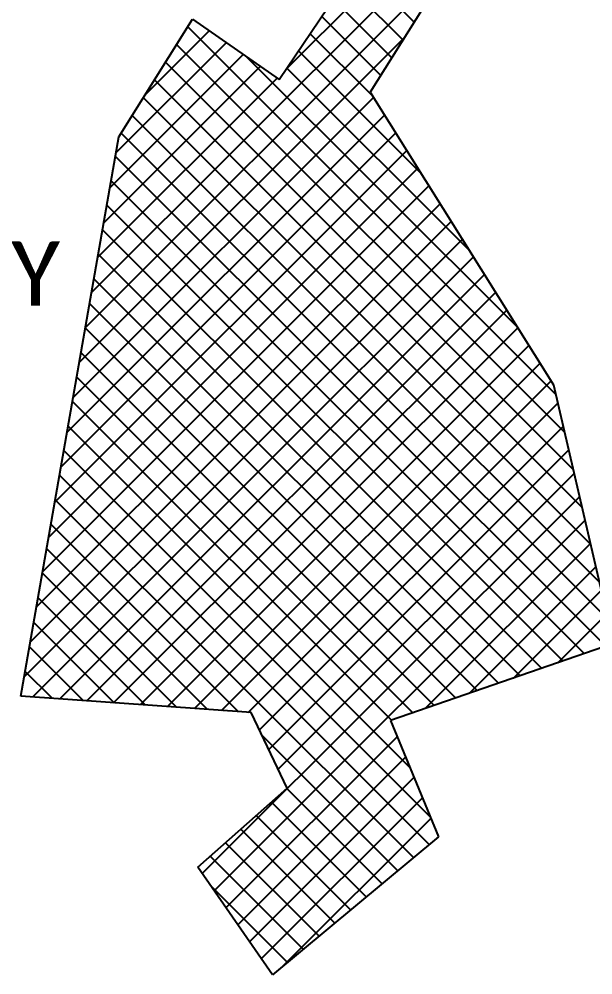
# Model space of a CAD drawing. Header units: metres. Extents: x 267138 to 268884, y 2134208 to 2137159.
# Drawn here: x 268158.1 to 268247.4, y 2136374 to 2136522.8 of the extents above; entities that cross this region are included whole.
import ezdxf

# ---------------------------------------------------------------- set-up
doc = ezdxf.new("R2010")
doc.units = ezdxf.units.M
doc.layers.add('PORT', color=5, linetype='Continuous')
doc.layers.add('PORT TEXT', color=7, linetype='Continuous')
doc.styles.get("Standard").update_dxf_attribs({"font": 'calibri.ttf'})

msp = doc.modelspace()

# ---------------------------------------------------------------- linework, layer by layer
at = {"layer": 'PORT'}
for p, q in [((268198.61, 2136513.44), (268235.31, 2136567.88)), ((268244.34, 2136561.86), (268212.78, 2136511.47)), ((268173.64, 2136504.51), (268185.1, 2136522.82)), ((268185.1, 2136522.82), (268198.61, 2136513.44)), ((268212.78, 2136511.47), (268241.32, 2136465.89)), ((268158.41, 2136417.4), (268173.64, 2136504.51)), ((268241.32, 2136465.89), (268250.64, 2136425.61)), ((268250.64, 2136425.61), (268215.93, 2136413.57)), ((268194.27, 2136414.82), (268158.41, 2136417.4)), ((268199.86, 2136403.06), (268194.27, 2136414.82)), ((268215.93, 2136413.57), (268223.39, 2136395.47)), ((268185.95, 2136390.74), (268199.86, 2136403.06)), ((268223.39, 2136395.47), (268197.57, 2136373.97)), ((268197.57, 2136373.97), (268185.95, 2136390.74))]:
    msp.add_line(p, q, dxfattribs=at)
at = {"layer": 'PORT', "linetype": 'Continuous'}
for p, q in [((268199.7, 2136515.04), (268240.7, 2136556.04)), ((268169.4, 2136480.26), (268233.17, 2136544.02)), ((268168.45, 2136474.82), (268225.64, 2136532.01)), ((268219.6, 2136522.36), (268210.66, 2136531.31)), ((268217.87, 2136519.6), (268208.85, 2136528.62)), ((268216.14, 2136516.84), (268207.04, 2136525.94)), ((268214.41, 2136514.08), (268205.23, 2136523.26)), ((268177.72, 2136511.02), (268187.71, 2136521.01)), ((268241.67, 2136464.38), (268184.37, 2136521.67)), ((268213.18, 2136510.83), (268203.43, 2136520.58)), ((268167.5, 2136469.37), (268218.12, 2136519.99)), ((268173.21, 2136502.02), (268190.36, 2136519.17)), ((268243.02, 2136458.53), (268182.65, 2136518.91)), ((268220.7, 2136498.82), (268201.62, 2136517.89)), ((268172.26, 2136496.58), (268193.01, 2136517.33)), ((268244.37, 2136452.69), (268180.92, 2136516.14)), ((268235.74, 2136474.79), (268193.65, 2136516.88)), ((268171.3, 2136491.14), (268195.65, 2136515.49)), ((268228.22, 2136486.8), (268199.81, 2136515.21)), ((268170.35, 2136485.7), (268198.3, 2136513.65)), ((268245.72, 2136446.85), (268179.19, 2136513.38)), ((268166.55, 2136463.93), (268213.28, 2136510.66)), ((268247.08, 2136441.01), (268177.46, 2136510.62)), ((268165.6, 2136458.49), (268215.01, 2136507.9)), ((268248.43, 2136435.16), (268175.74, 2136507.86)), ((268164.65, 2136453.05), (268216.74, 2136505.14)), ((268249.78, 2136429.32), (268174.01, 2136505.09)), ((268163.7, 2136447.61), (268218.47, 2136502.38)), ((268249.42, 2136425.19), (268173.11, 2136501.5)), ((268162.74, 2136442.17), (268220.19, 2136499.62)), ((268161.79, 2136436.73), (268221.92, 2136496.86)), ((268246.09, 2136424.03), (268172.45, 2136497.68)), ((268160.84, 2136431.29), (268223.65, 2136494.1)), ((268242.76, 2136422.88), (268171.78, 2136493.85)), ((268159.89, 2136425.85), (268225.38, 2136491.34)), ((268239.42, 2136421.72), (268171.11, 2136490.03)), ((268158.94, 2136420.4), (268227.11, 2136488.57)), ((268160.29, 2136417.26), (268228.84, 2136485.81)), ((268236.09, 2136420.56), (268170.44, 2136486.21)), ((268164.48, 2136416.96), (268230.57, 2136483.05)), ((268232.76, 2136419.41), (268169.77, 2136482.39)), ((268168.67, 2136416.66), (268232.3, 2136480.29)), ((268229.42, 2136418.25), (268169.11, 2136478.57)), ((268172.85, 2136416.36), (268234.03, 2136477.53)), ((268226.09, 2136417.09), (268168.44, 2136474.74)), ((268177.04, 2136416.06), (268235.76, 2136474.77)), ((268181.23, 2136415.75), (268237.48, 2136472.01)), ((268222.75, 2136415.94), (268167.77, 2136470.92)), ((268185.42, 2136415.45), (268239.21, 2136469.25)), ((268219.42, 2136414.78), (268167.1, 2136467.1)), ((268189.61, 2136415.15), (268240.94, 2136466.49)), ((268216.09, 2136413.62), (268166.43, 2136463.28)), ((268193.8, 2136414.85), (268241.98, 2136463.03)), ((268218.93, 2136406.29), (268165.77, 2136459.45)), ((268195.55, 2136412.12), (268242.82, 2136459.38)), ((268222.07, 2136398.66), (268165.1, 2136455.63)), ((268197, 2136409.07), (268243.67, 2136455.74)), ((268198.45, 2136406.03), (268244.51, 2136452.09)), ((268221.96, 2136394.28), (268164.43, 2136451.81)), ((268219.51, 2136392.24), (268163.76, 2136447.99)), ((268186.64, 2136389.74), (268245.35, 2136448.45)), ((268188.48, 2136387.08), (268246.2, 2136444.8)), ((268192.3, 2136414.96), (268163.09, 2136444.17)), ((268187.46, 2136415.31), (268162.43, 2136440.34)), ((268221.33, 2136415.44), (268247.04, 2136441.15)), ((268228.21, 2136417.83), (268247.89, 2136437.51)), ((268182.63, 2136415.65), (268161.76, 2136436.52)), ((268177.79, 2136416), (268161.09, 2136432.7)), ((268235.08, 2136420.21), (268248.73, 2136433.86)), ((268241.96, 2136422.6), (268249.57, 2136430.22)), ((268172.95, 2136416.35), (268160.42, 2136428.88)), ((268168.11, 2136416.7), (268159.75, 2136425.06)), ((268163.27, 2136417.05), (268159.09, 2136421.23)), ((268158.43, 2136417.4), (268158.42, 2136417.41)), ((268190.32, 2136384.43), (268216.96, 2136411.07)), ((268217.06, 2136390.2), (268195.93, 2136411.33)), ((268192.16, 2136381.78), (268218.27, 2136407.89)), ((268193.99, 2136379.13), (268219.58, 2136404.71)), ((268214.61, 2136388.16), (268199.78, 2136402.99)), ((268195.83, 2136376.47), (268220.89, 2136401.53)), ((268212.16, 2136386.12), (268197.4, 2136400.88)), ((268209.71, 2136384.08), (268195.02, 2136398.77)), ((268199.05, 2136375.2), (268222.2, 2136398.35)), ((268207.26, 2136382.04), (268192.64, 2136396.66)), ((268204.81, 2136380), (268190.26, 2136394.55)), ((268202.36, 2136377.96), (268187.88, 2136392.44)), ((268199.91, 2136375.92), (268187.89, 2136387.94))]:
    msp.add_line(p, q, dxfattribs=at)

# ---------------------------------------------------------------- texts
at = {"layer": 'PORT TEXT'}
msp.add_text('DHARAVI JETTY', height=10, dxfattribs=at).set_placement((268067.04, 2136478.22))

doc.saveas('drawing.dxf')
